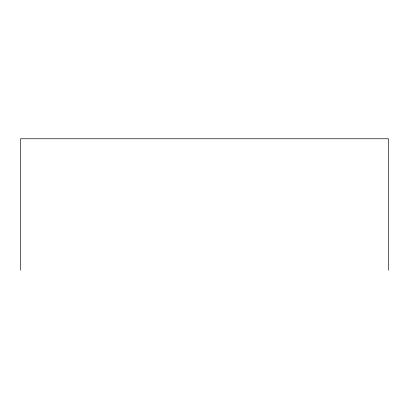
<?xml version="1.0" encoding="UTF-8"?>
<svg xmlns="http://www.w3.org/2000/svg" width="409" height="409" viewBox="0 0 409 409"><rect width="100%" height="100%" fill="white"/><g stroke="black" fill="none" stroke-linecap="round" stroke-linejoin="round"><path stroke-width="0.61" d="M388.55 270.231L388.55 138.769L20.45 138.769L20.45 270.231"/></g></svg>
